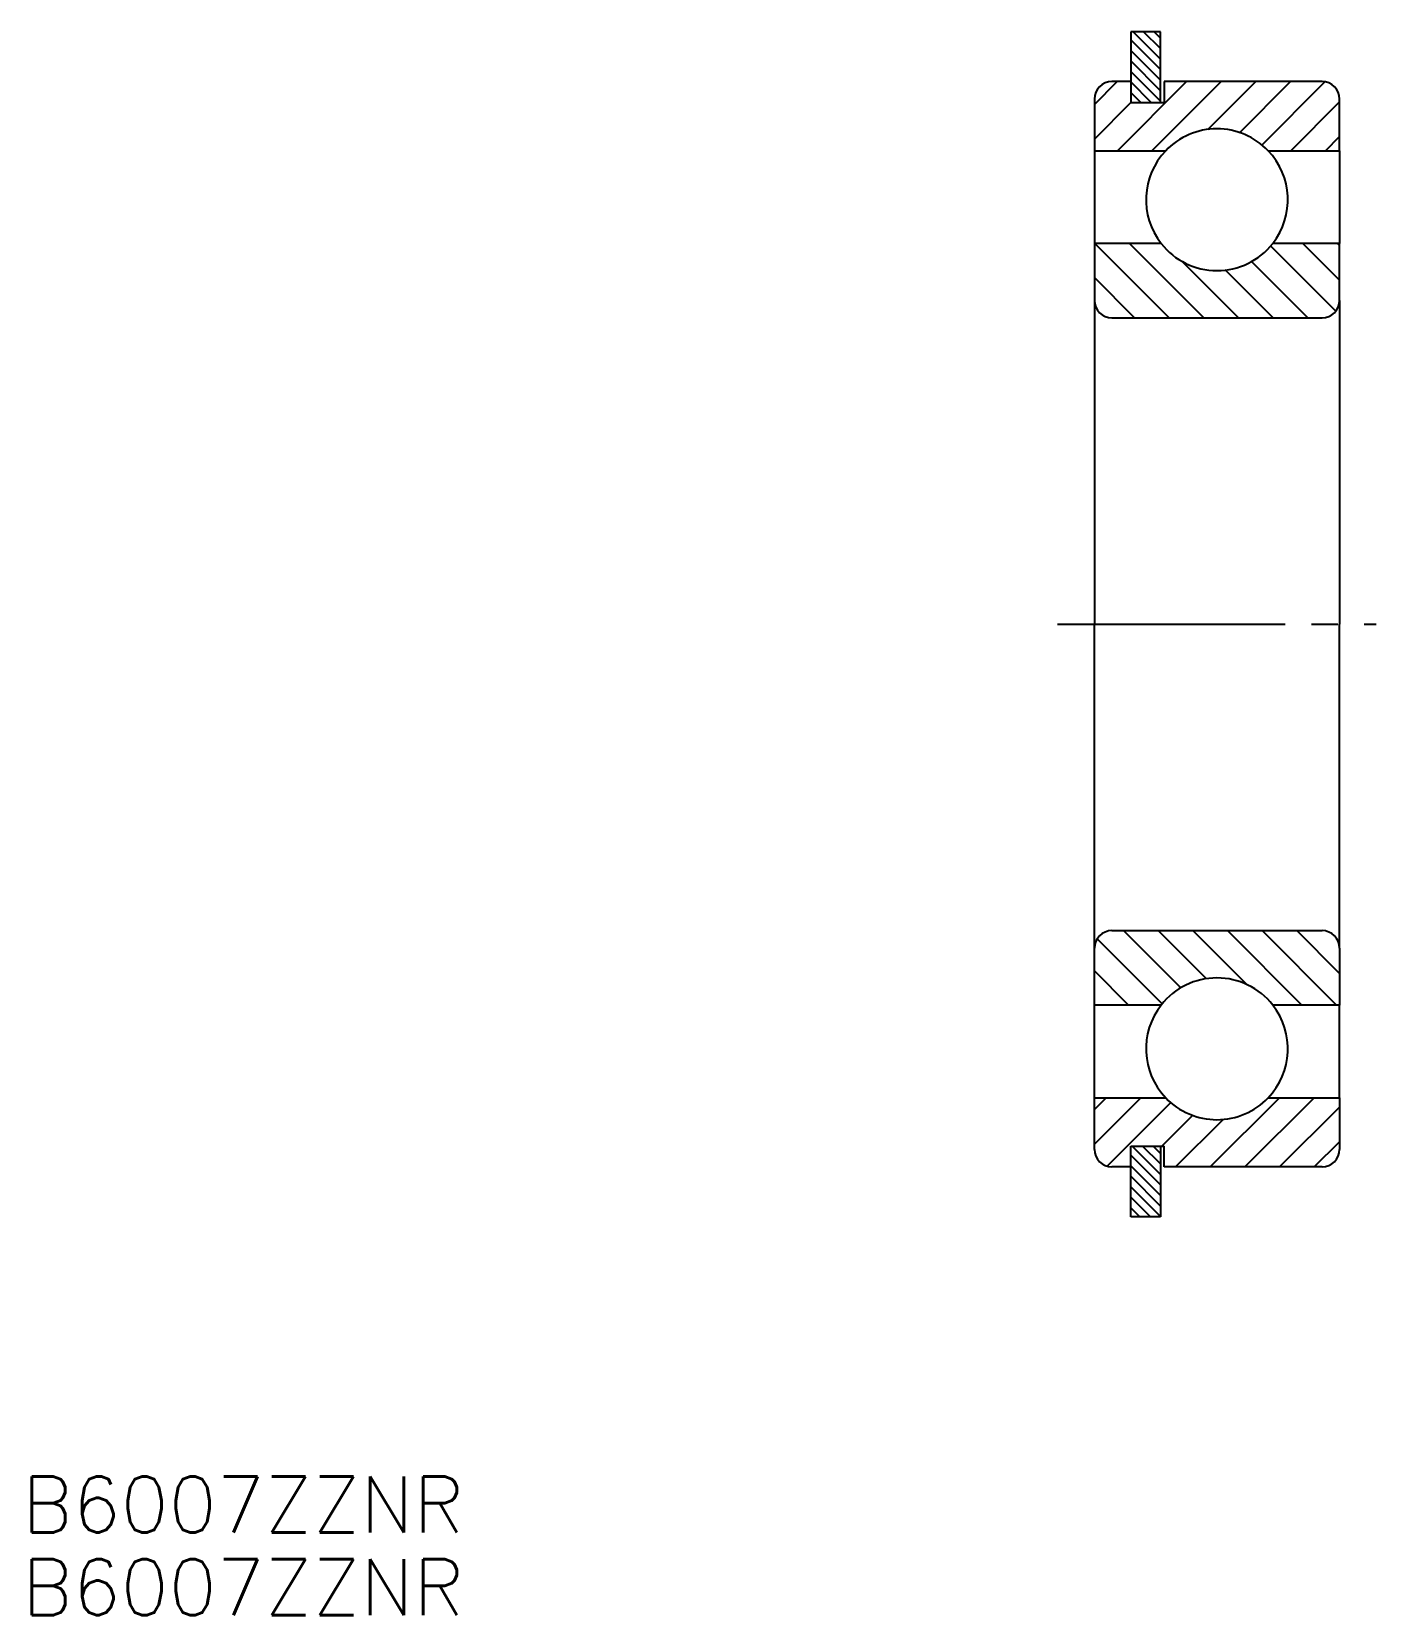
# Model space of a CAD drawing. Extents: x 93.6 to 170.4, y 170.5 to 261.
import ezdxf

# ---------------------------------------------------------------- set-up
doc = ezdxf.new("R2010")
doc.units = 0
doc.linetypes.add('CENTER', pattern=[17.5, 13, -1.5, 1.5, -1.5])
doc.layers.get('0').update_dxf_attribs({"linetype": 'CONTINUOUS'})
doc.layers.add('CENTER', color=1, linetype='CENTER')
doc.styles.get("Standard").update_dxf_attribs({"font": 'txt.shx', "bigfont": '@extfont2.shx'})

msp = doc.modelspace()

# ---------------------------------------------------------------- linework, layer by layer
at = {"color": 7, "linetype": 'CONTINUOUS'}
for p, q in [((158.056, 260.955), (156.356, 260.955)), ((156.356, 260.955), (156.356, 258.105)), ((158.056, 256.91), (158.056, 260.955)), ((156.356, 258.105), (155.276, 258.105)), ((156.356, 258.105), (156.356, 256.91)), ((167.276, 258.105), (158.256, 258.105)), ((158.256, 258.105), (158.256, 256.91)), ((154.276, 257.105), (154.276, 254.155)), ((156.356, 256.91), (158.056, 256.91)), ((158.056, 256.91), (158.256, 256.91)), ((168.276, 254.155), (168.276, 257.105)), ((154.276, 254.155), (158.35, 254.155)), ((154.276, 254.155), (154.276, 248.855)), ((164.202, 254.155), (168.276, 254.155)), ((168.276, 254.155), (168.276, 248.855)), ((154.276, 248.855), (154.276, 245.605)), ((158.09, 248.855), (154.276, 248.855)), ((168.276, 248.855), (164.463, 248.855)), ((168.276, 245.605), (168.276, 248.855)), ((154.276, 245.605), (154.276, 227.105)), ((168.276, 245.605), (168.276, 227.105)), ((155.276, 244.605), (167.276, 244.605)), ((154.276, 208.605), (154.276, 227.105)), ((168.276, 208.605), (168.276, 227.105)), ((155.276, 209.605), (167.276, 209.605)), ((154.276, 205.355), (154.276, 208.605)), ((168.276, 208.605), (168.276, 205.355)), ((158.09, 205.355), (154.276, 205.355)), ((154.276, 200.055), (154.276, 205.355)), ((168.276, 205.355), (164.463, 205.355)), ((168.276, 200.055), (168.276, 205.355)), ((154.276, 197.105), (154.276, 200.055)), ((154.276, 200.055), (158.35, 200.055)), ((164.202, 200.055), (168.276, 200.055)), ((168.276, 200.055), (168.276, 197.105)), ((156.356, 197.3), (158.056, 197.3)), ((156.356, 196.105), (156.356, 197.3)), ((158.056, 197.3), (158.256, 197.3)), ((158.056, 197.3), (158.056, 193.255)), ((158.256, 196.105), (158.256, 197.3)), ((156.356, 196.105), (155.276, 196.105)), ((156.356, 193.255), (156.356, 196.105)), ((167.276, 196.105), (158.256, 196.105)), ((158.056, 193.255), (156.356, 193.255))]:
    msp.add_line(p, q, dxfattribs=at)
at = {"color": 3, "linetype": 'CONTINUOUS'}
for p, q in [((158.056, 259.387), (156.489, 260.955)), ((158.056, 259.988), (157.09, 260.955)), ((158.056, 260.589), (157.691, 260.955)), ((158.056, 258.786), (156.356, 260.486)), ((158.056, 258.185), (156.356, 259.885)), ((158.056, 257.584), (156.356, 259.284)), ((154.276, 256.803), (155.578, 258.105)), ((155.588, 254.155), (159.538, 258.105)), ((158.056, 256.983), (156.356, 258.683)), ((157.528, 256.91), (156.356, 258.082)), ((157.567, 254.155), (161.517, 258.105)), ((160.752, 255.359), (163.497, 258.105)), ((162.556, 255.183), (165.477, 258.105)), ((163.831, 254.479), (167.441, 258.089)), ((154.276, 254.823), (156.363, 256.91)), ((156.927, 256.91), (156.356, 257.481)), ((165.487, 254.155), (168.276, 256.944)), ((167.467, 254.155), (168.276, 254.964)), ((158.555, 244.605), (154.305, 248.855)), ((158.555, 244.605), (154.305, 248.855)), ((160.535, 244.605), (156.285, 248.855)), ((160.535, 244.605), (156.285, 248.855)), ((168.276, 246.763), (166.185, 248.855)), ((168.276, 246.763), (166.185, 248.855)), ((168.276, 248.743), (168.164, 248.855)), ((168.276, 248.743), (168.164, 248.855)), ((168.064, 244.996), (164.337, 248.722)), ((168.064, 244.996), (164.337, 248.722)), ((162.515, 244.605), (159.278, 247.841)), ((162.515, 244.605), (159.278, 247.841)), ((164.495, 244.605), (161.752, 247.348)), ((164.495, 244.605), (161.752, 247.348)), ((166.475, 244.605), (163.25, 247.83)), ((166.475, 244.605), (163.25, 247.83)), ((156.575, 244.605), (154.276, 246.904)), ((156.575, 244.605), (154.276, 246.904)), ((158.147, 205.415), (154.43, 209.132)), ((159.208, 206.334), (155.937, 209.605)), ((160.672, 206.85), (157.917, 209.605)), ((163, 206.501), (159.897, 209.605)), ((166.127, 205.355), (161.877, 209.605)), ((168.107, 205.355), (163.857, 209.605)), ((168.276, 207.165), (165.837, 209.605)), ((156.227, 205.355), (154.276, 207.306)), ((154.276, 199.386), (154.945, 200.055)), ((154.276, 197.406), (156.925, 200.055)), ((160.894, 196.105), (164.844, 200.055)), ((162.874, 196.105), (166.824, 200.055)), ((154.999, 196.149), (158.646, 199.796)), ((158.13, 197.3), (159.895, 199.065)), ((164.854, 196.105), (168.276, 199.527)), ((158.914, 196.105), (161.631, 198.821)), ((158.056, 195.677), (156.433, 197.3)), ((158.056, 196.278), (157.034, 197.3)), ((158.056, 196.879), (157.635, 197.3)), ((166.834, 196.105), (168.276, 197.547)), ((158.056, 195.076), (156.356, 196.776)), ((158.056, 194.475), (156.356, 196.175)), ((158.056, 193.874), (156.356, 195.574)), ((158.056, 193.273), (156.356, 194.973)), ((157.473, 193.255), (156.356, 194.372)), ((156.872, 193.255), (156.356, 193.771))]:
    msp.add_line(p, q, dxfattribs=at)
at = {"color": 7, "linetype": 'CONTINUOUS'}
for centre, radius, start, end in [((155.276, 257.105), 1, 90, 180), ((167.276, 257.105), 1, 0, 90), ((161.276, 251.355), 4.05, 43.7377, 136.2623), ((161.276, 251.355), 4.05, 136.2623, 218.11806), ((161.276, 251.355), 4.05, 321.88194, 43.7377), ((161.276, 251.355), 4.05, 218.11806, 321.88194), ((155.276, 245.605), 1, 180, 270), ((167.276, 245.605), 1, 270, 0), ((155.276, 208.605), 1, 90, 180), ((167.276, 208.605), 1, 0, 90), ((161.276, 202.855), 4.05, 38.11806, 141.88194), ((161.276, 202.855), 4.05, 141.88194, 223.7377), ((161.276, 202.855), 4.05, 316.2623, 38.11806), ((161.276, 202.855), 4.05, 223.7377, 316.2623), ((155.276, 197.105), 1, 180, 270), ((167.276, 197.105), 1, 270, 0)]:
    msp.add_arc(centre, radius, start, end, dxfattribs=at)
at = {"layer": 'CENTER', "color": 1, "linetype": 'CENTER'}
msp.add_line((152.176, 227.105), (170.376, 227.105), dxfattribs=at)

# ---------------------------------------------------------------- texts
at = {"color": 7, "linetype": 'CONTINUOUS'}
for p in [(93.047, 175.217), (93.047, 170.494)]:
    msp.add_text('B6007ZZNR', height=3.2, dxfattribs=at).set_placement(p)

doc.saveas('drawing.dxf')
